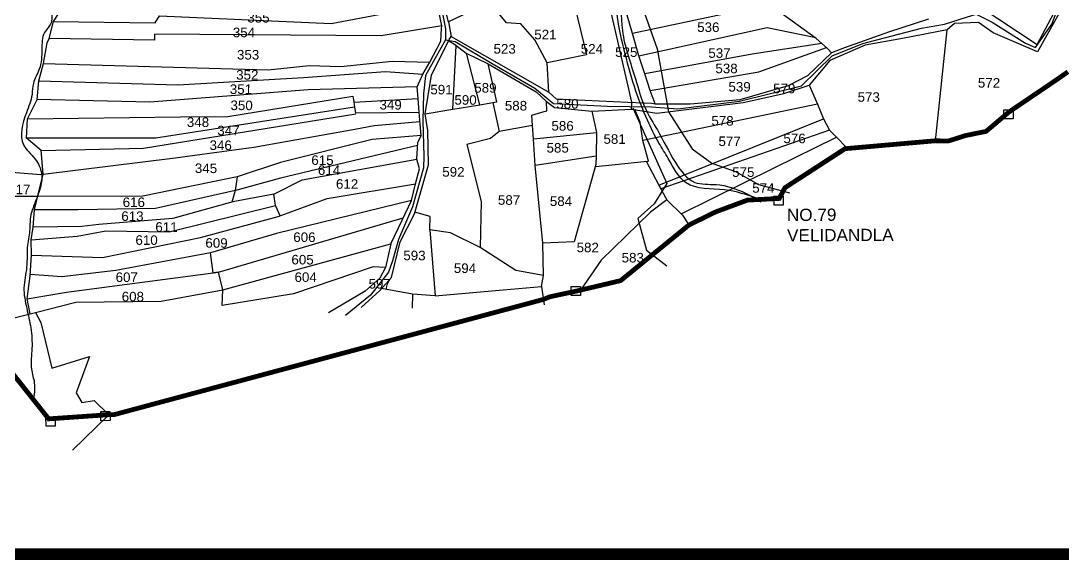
# Model space of a CAD drawing. Header units: inches. Extents: x 177544 to 239871, y 1610424 to 1630335.
# Drawn here: x 180704 to 182886, y 1612119 to 1613248 of the extents above; entities that cross this region are included whole.
import ezdxf
from ezdxf.enums import TextEntityAlignment as Align

# ---------------------------------------------------------------- set-up
doc = ezdxf.new("R2010")
doc.units = ezdxf.units.IN
doc.header["$MEASUREMENT"] = 0
doc.linetypes.add('DASHED2', pattern=[0.375, 0.25, -0.125])
for name, color, linetype in [('PLOT', 7, 'Continuous'), ('PLOT NO', 7, 'Continuous'), ('ROAD', 1, 'Continuous'), ('STREAM', 4, 'Continuous'), ('text2', 7, 'Continuous'), ('VILLAGE BOUNDARY', 5, 'Continuous'), ('VILLAGE BOUNDARY STONES', 1, 'Continuous'), ('VILLAGE BOUNDRY', 5, 'Continuous')]:
    doc.layers.add(name, color=color, linetype=linetype)
doc.styles.get("Standard").update_dxf_attribs({"font": 'arial.ttf'})

msp = doc.modelspace()

# ---------------------------------------------------------------- linework, layer by layer
at = {"color": 5, "const_width": 25}
msp.add_lwpolyline([(177556.1, 1628056.9), (191668.7, 1628056.9), (191668.7, 1612131.9), (177556.1, 1612131.9)], close=True, dxfattribs=at)
at = {"layer": 'PLOT'}
for points in [[(181541.9, 1613008.2), (181439.5, 1612999.5), (181247.7, 1612951.6), (181157, 1612921.4), (180959.8, 1612880.7), (180739.5, 1612880.5), (180690.5, 1612880.4), (180690.6, 1612860), (180657.6, 1612850.4), (180667.2, 1612932.8), (180655.2, 1613081), (180648.4, 1613182.7), (180643.8, 1613283.2), (180665.3, 1613365.1), (180682.1, 1613512.8), (180692.3, 1613596.3), (180697.3, 1613653.7)], [(182031.8, 1613074.3), (182104.8, 1613074.1), (182209.6, 1613083.3), (182311, 1613112.4), (182351, 1613133.7), (182401.1, 1613180.9), (182392.5, 1613190), (182380.3, 1613200.3), (182368.7, 1613210.6), (182285.5, 1613271.2), (182246.1, 1613290.6), (182186.5, 1613328), (182170.9, 1613340.9), (182165.2, 1613364.6), (182129.1, 1613381.7), (182122.7, 1613386.4), (182118.2, 1613410.1), (182101.1, 1613498.2), (182095.2, 1613524.1), (182092.9, 1613538.6), (182087.9, 1613570), (182085.4, 1613585.8), (182166.8, 1613591.6), (182213.9, 1613627.4)], [(181740.5, 1613607.4), (181747.6, 1613591.1), (181752.7, 1613579.3), (181771.8, 1613556.8), (181789.9, 1613552.9), (181836.2, 1613424.1), (181850, 1613377.9), (181856.4, 1613356.3), (181857.4, 1613303.8), (181888, 1613176.5), (181805.7, 1613159.7), (181779.7, 1613208), (181750.9, 1613241.6), (181720.5, 1613243.8), (181701.1, 1613267.6), (181678.8, 1613279.2), (181678.8, 1613279.2), (181641.5, 1613266.1), (181599.5, 1613246), (181567.3, 1613371.8), (181570.2, 1613374.9)], [(181809, 1613098.4), (181824.9, 1613084.5), (181974.5, 1613077.8), (182024.6, 1613075.5), (182031.8, 1613074.3), (182021, 1613102.4), (182009.8, 1613136.6), (181997.9, 1613174.5), (181984.1, 1613221.6), (181972.9, 1613259.8), (181963.3, 1613292.7), (181955.6, 1613351.3), (181928.9, 1613411.3), (181919.1, 1613433.5), (181910.7, 1613452.5), (181899.6, 1613481.8), (181895.5, 1613504.8), (181885.6, 1613563.5), (181878.4, 1613606.6), (181793.9, 1613555.6)], [(181982.5, 1613063.2), (181983.2, 1613077.4), (181937.8, 1613274.8), (181938.9, 1613313), (181921.1, 1613371.2), (181906.6, 1613418.7), (181891.7, 1613452), (181857.4, 1613593.9)], [(182537.9, 1613416.4), (182646.9, 1613329.4), (182707.4, 1613279.8), (182831.2, 1613198.6), (182866.1, 1613263.9)], [(180723.6, 1612634.8), (180717.5, 1612666.2), (180723.7, 1612714.4), (180726.8, 1612757.2), (180725.8, 1612789.7), (180730.5, 1612816.4), (180733.1, 1612852.4), (180740.4, 1612884.4), (180751.2, 1612927.2), (180747.2, 1612976.4), (180716.2, 1613002.5), (180718.5, 1613043), (180738.3, 1613083.4), (180742.3, 1613122.4), (180752.1, 1613158.6), (180759.8, 1613201.7), (180763.5, 1613210.6), (180772.5, 1613246.4), (180823.9, 1613325.5)], [(180659.1, 1612618.4), (180735.1, 1612637.7), (180819.6, 1612659.3), (180997.8, 1612661.1), (181127, 1612685.2), (181478.6, 1612781.4), (181502.1, 1612830.7), (181521.9, 1612872.2), (181530.5, 1612906.7), (181538.3, 1612937.9), (181532.7, 1612958.7), (181535.1, 1612993.1), (181541.9, 1613008.2), (181540, 1613031.3), (181537.9, 1613056.7), (181535.6, 1613085), (181533.5, 1613109.7), (181545.4, 1613136.3), (181560.5, 1613161.3), (181583, 1613205.1), (181584.8, 1613232), (181585.1, 1613237.2), (181575.3, 1613284)], [(180772.5, 1613246.4), (180985.8, 1613243.9), (180994.5, 1613258.1), (181353.9, 1613242.5), (181575.3, 1613284)], [(182250.1, 1613288.6), (182226.3, 1613281.5), (182224.8, 1613272.2), (181984.1, 1613221.6)], [(182877.5, 1613263.6), (182832, 1613182.9), (182738.9, 1613222.5), (182708.1, 1613244.2), (182658.1, 1613242.1), (182643.1, 1613228.9), (182549.5, 1613211.1), (182471.4, 1613197.1), (182397.4, 1613164.6), (182354.2, 1613113), (182371.2, 1613073.6), (182383.8, 1613043), (182396.4, 1613019.4), (182408.1, 1613007.4), (182434.3, 1612980.7)], [(181599.5, 1613246), (181605, 1613215.3), (181809, 1613098.4), (181805.7, 1613159.7)], [(182603.9, 1613251.1), (182519.9, 1613223.8), (182428, 1613191.6), (182401.1, 1613180.9)], [(181585.1, 1613237.2), (181458.7, 1613216.5), (180984.1, 1613220.2), (180984, 1613207.2), (180763.5, 1613210.6)], [(181997.9, 1613174.5), (182266.3, 1613233.8), (182364.6, 1613213.6)], [(182618.6, 1612996.9), (182643.1, 1613228.9)], [(181416.7, 1612648.2), (181455.5, 1612683.7), (181480.2, 1612711), (181498.2, 1612785.2), (181528, 1612844), (181557.6, 1612946.5), (181556, 1613018.7), (181550.3, 1613052.9), (181563.9, 1613134.3), (181600.9, 1613208.5), (181604.8, 1613215.4)], [(181599.8, 1613206.3), (181611.8, 1613198.8), (181636, 1613179.9), (181682.5, 1613157.7), (181783, 1613099.5), (181804.7, 1613079.3), (181821.2, 1613066.4), (181898.9, 1613059), (181982.5, 1613063.2), (182035.5, 1613054.4), (182215.6, 1613077.3), (182301.3, 1613095.6), (182354.2, 1613113)], [(182380.3, 1613200.3), (182235, 1613178), (182009.8, 1613136.6)], [(181608.7, 1613062.8), (181615.6, 1613195.8)], [(181636, 1613179.9), (181664.5, 1613072.2)], [(182021, 1613102.4), (182248.6, 1613141), (182390.2, 1613191.9)], [(180752.1, 1613158.6), (181222.1, 1613145.3), (181307.7, 1613154.6), (181373.9, 1613152), (181481.4, 1613163.3), (181560.5, 1613161.3)], [(181550.3, 1613052.9), (181608.7, 1613062.8), (181660.5, 1613071.5), (181691.8, 1613076.8), (181700.1, 1613078.2), (181682.5, 1613157.7)], [(180742.3, 1613122.4), (181032.6, 1613114), (181296.1, 1613129.2), (181467.4, 1613142), (181545.4, 1613136.3)], [(181533.5, 1613109.7), (181305.7, 1613103.2), (180974.3, 1613077.7), (180738.3, 1613083.4)], [(180718.5, 1613043), (181038.3, 1613046.7), (181137.6, 1613047.9), (181399.1, 1613090.2), (181401.2, 1613077.4), (181535.6, 1613085)], [(181402.8, 1613067.3), (180986.6, 1613002.2), (180716.2, 1613002.5)], [(181400.2, 1613083.8), (181402.8, 1613067.3), (181404.7, 1613055.4), (181537.9, 1613056.7)], [(181691.8, 1613076.8), (181705.3, 1613016.3), (181687.5, 1613001.3), (181638, 1612989.1), (181667.4, 1612870), (181665.4, 1612773.6), (181603.8, 1612804.5), (181560.2, 1612810.5), (181561.1, 1612838.1), (181529, 1612847.3)], [(181775, 1613028.9), (181773.5, 1613050.3), (181799.2, 1613057.9), (181805.1, 1613059.6), (181804.7, 1613079.3)], [(182371.2, 1613073.6), (182006.2, 1612997.5)], [(180747.2, 1612976.4), (180961.2, 1612981.1), (181405.1, 1613052.9)], [(181898.9, 1613059), (181909.1, 1613014.5), (181908.2, 1612964.5), (181907.9, 1612947.3), (181862.2, 1612785.5), (181796.7, 1612782.4)], [(181907.8, 1612942.7), (182008.9, 1612953.5), (182017.5, 1612954.4), (182006.2, 1612997.5), (182000.1, 1613035.6), (181988.9, 1613062.1)], [(180643.6, 1612930.4), (180667.2, 1612932.8), (180746.4, 1612926.4), (180751.2, 1612927.2), (181027.3, 1612961.3), (181192.2, 1612983.5), (181403, 1613020.9), (181444, 1613029.1), (181539.5, 1613036.9)], [(181798.2, 1612715.2), (181796.7, 1612782.4), (181780.8, 1612945), (181776.9, 1613000.9), (181775, 1613028.9), (181705.3, 1613016.3)], [(182039.5, 1612904.3), (182383.8, 1613043)], [(181776.9, 1613000.9), (181909.1, 1613014.5)], [(182396.4, 1613019.4), (182043.8, 1612896.4)], [(182086.1, 1612844.1), (182281.1, 1612940.3), (182411.2, 1613004.3)], [(181534.7, 1612987.2), (181248, 1612918.7), (181156.6, 1612893.7), (180986.2, 1612855.5), (180824.3, 1612852.7), (180733.1, 1612852.4)], [(181233.6, 1612885.3), (181293.2, 1612914.8), (181532.7, 1612958.7)], [(181908.2, 1612964.5), (181780.8, 1612945)], [(182013.2, 1612954), (182039.5, 1612904.3), (182043.8, 1612896.4), (182053.2, 1612878.5), (182056.1, 1612873.1), (182088.8, 1612841.5), (182102.5, 1612820.7)], [(181157, 1612921.4), (181153.2, 1612892.9), (181145.7, 1612868.3)], [(180726.8, 1612757.2), (180875, 1612752.5), (181080.1, 1612794.7), (181242.9, 1612838.6), (181345.7, 1612876.3), (181530.5, 1612906.7)], [(181246.9, 1612840.1), (181237, 1612861.2), (181233.6, 1612885.3), (181148, 1612868.9), (181022.4, 1612834), (180867.7, 1612821.9), (180832.1, 1612817.7), (180730.5, 1612816.4)], [(181521.9, 1612872.2), (181239.6, 1612802.6), (181101.4, 1612762.5)], [(182056.1, 1612873.1), (182022, 1612847.7), (181919, 1612747.1), (181875.3, 1612684.3)], [(180725.8, 1612789.7), (180822.5, 1612797.5), (180881.9, 1612808.6), (181014.5, 1612806.2), (181237, 1612861.2)], [(180717.5, 1612666.2), (180799.8, 1612680.4), (181106.9, 1612720.3), (181118.1, 1612721.8), (181504.4, 1612835.5)], [(181560.2, 1612810.5), (181571.6, 1612672.2), (181523.9, 1612676.1), (181459.4, 1612688)], [(181478.6, 1612781.4), (181467.7, 1612731.5), (181441.7, 1612733.1), (181274.8, 1612676.5), (181125.4, 1612652.4), (181127, 1612685.2), (181118.1, 1612721.8), (181106.9, 1612720.3), (181101.4, 1612762.5), (180902.9, 1612725.6), (180790.2, 1612712.4), (180723.9, 1612717.3)], [(181794.1, 1612692.1), (181798.2, 1612715.2), (181739.9, 1612725.7), (181665.4, 1612773.6)], [(181467.7, 1612731.5), (181455.9, 1612709.1), (181424.7, 1612682.3), (181347.9, 1612636.8)], [(181523.9, 1612676.1), (181523.5, 1612646.7)], [(181571.6, 1612672.2), (181713.9, 1612684.9), (181794.1, 1612692.1), (181799.2, 1612653.9)], [(180735.4, 1612637.3), (180746, 1612616.5), (180769.1, 1612521.1), (180847.9, 1612545.3), (180819.9, 1612469.2), (180832.2, 1612449.3), (180858, 1612453.6), (180888.7, 1612423.3), (180888.7, 1612423.3)]]:
    msp.add_lwpolyline(points, dxfattribs=at)
at = {"layer": 'ROAD'}
for points in [[(181188.2, 1615018.6), (181321.4, 1614868.8), (181376, 1614784.7), (181446.9, 1614691.9), (181547.2, 1614636.2), (181566.7, 1614605.7), (181586, 1614473.3), (181625.2, 1614382), (181673.6, 1614335.7), (181717.3, 1614205.7), (181792.4, 1614048.1), (181852.6, 1613893.7), (181897.1, 1613767.8), (181937.3, 1613595.6), (181965.5, 1613472.4), (181987.2, 1613327.3), (182036.1, 1613189.1), (182059.9, 1613057.5), (182109.3, 1612979.7), (182150.2, 1612950.3), (182199.9, 1612932.8), (182248.2, 1612905.7), (182312.8, 1612887.6)], [(181566.2, 1613367.6), (181593.1, 1613230.8), (181593.2, 1613208.4), (181551.1, 1613133.4), (181547.2, 1613094.9), (181545.7, 1613038.7), (181548, 1612964.6), (181547.2, 1612940), (181524.3, 1612858.5), (181494.5, 1612790.2), (181481.9, 1612745.4), (181473.4, 1612722.1), (181436.1, 1612673.8), (181383.7, 1612631.4)], [(181593.2, 1613208.4), (181613.5, 1613204.9), (181690.7, 1613158.6), (181780.2, 1613107), (181819.1, 1613074.8), (181931.7, 1613069.4), (182023.8, 1613067.9), (182078.9, 1613063.6), (182208.4, 1613079.6), (182338, 1613111.7), (182401.9, 1613174.5), (182466.4, 1613200.5), (182588.9, 1613232.2), (182637.4, 1613240.8), (182683.2, 1613255.4), (182703.5, 1613262.1), (182737.1, 1613245.1), (182806.5, 1613200.8), (182827.6, 1613191.8), (182862, 1613241), (182883.7, 1613297.8), (182913.3, 1613296.6)], [(181985.1, 1613065.6), (182056.4, 1612907.6), (182029.9, 1612865.2), (181995.3, 1612833.9), (182013.5, 1612768.2), (182055.9, 1612735.1)]]:
    msp.add_lwpolyline(points, dxfattribs=at)
at = {"layer": 'STREAM'}
for points in [[(177911.3, 1615701.7), (177943.3, 1615661.3), (177959.9, 1615638), (177977.4, 1615619.3), (178001.6, 1615582.9), (178012.2, 1615556.4), (178021.6, 1615547.9), (178033.5, 1615525), (178046.1, 1615511.6), (178080.6, 1615487.6), (178110.7, 1615471.1), (178158.8, 1615479.2), (178186.1, 1615492.1), (178226.4, 1615487), (178264.5, 1615482.4), (178294.8, 1615483.3), (178322.4, 1615503.9), (178355.2, 1615508.9), (178386, 1615504.1), (178402.3, 1615502.7), (178429.7, 1615501.9), (178450.3, 1615511.8), (178465.3, 1615511.2), (178480.8, 1615517.5), (178507.5, 1615514.6), (178525.3, 1615505.6), (178567.1, 1615493.7), (178600.2, 1615491.3), (178629.5, 1615486.5), (178654.5, 1615481.6), (178671, 1615478.4), (178686.5, 1615473.9), (178703, 1615472.4), (178717, 1615468.6), (178735.6, 1615467.4), (178766.8, 1615467.2), (178815.9, 1615488.8), (178846.8, 1615505.3), (178877.5, 1615527.5), (178891.5, 1615539.4), (178918.6, 1615559.2), (178937.8, 1615565.1), (178958.2, 1615590.1), (178966.1, 1615608.9), (178984.9, 1615625.2), (179003.3, 1615638.5), (179040.4, 1615648.3), (179083.8, 1615674.9), (179117.6, 1615694), (179135.9, 1615712.5), (179153.4, 1615748.5), (179160.8, 1615792), (179160.2, 1615806.9), (179151.8, 1615838.7), (179132.8, 1615862.2), (179128.6, 1615882.7), (179120.4, 1615893.4), (179117.9, 1615930.3), (179122.6, 1615961.5), (179129.9, 1615993.6), (179148.6, 1616009.5), (179162.5, 1616024), (179192.7, 1616041.8), (179213.7, 1616052.5), (179235.1, 1616066.8), (179282.3, 1616096.5), (179312.7, 1616114.6), (179334.9, 1616126.8), (179361.6, 1616135.3), (179387.3, 1616153), (179397.7, 1616160.4), (179405.8, 1616163.9), (179415, 1616171.3), (179434.2, 1616191.2), (179457.8, 1616202.7), (179484.4, 1616216.9), (179510.3, 1616221.7), (179530.7, 1616228.2), (179546.2, 1616227.3), (179577.6, 1616238.7), (179585.2, 1616250), (179584.9, 1616269.8), (179588.1, 1616294.3), (179625.2, 1616330), (179664, 1616358.5), (179694.1, 1616380), (179702, 1616387.3), (179728.9, 1616406.6), (179751.5, 1616411.1), (179763.6, 1616437.3), (179790.7, 1616446.5), (179829.3, 1616450.8), (179857.7, 1616455.1), (179881.1, 1616460.9), (179914.2, 1616475.2), (179945, 1616499), (179981.6, 1616519.9), (180007, 1616530.4), (180045.4, 1616549), (180057.9, 1616552.7), (180055.1, 1616580.5), (180055.2, 1616605.5), (180050.2, 1616638.7), (180047, 1616655.8), (180050.6, 1616661.7), (180073.7, 1616669.2), (180107.4, 1616673.8), (180144.8, 1616663.6), (180164.1, 1616656.2), (180191.8, 1616644.3), (180213.2, 1616635.9), (180231.7, 1616632.4), (180241.9, 1616615.9), (180248.1, 1616589.9), (180264.4, 1616561), (180271.1, 1616553.4), (180279.7, 1616533.2), (180305.6, 1616506.5), (180333.1, 1616489.1), (180341.3, 1616464.4), (180345.2, 1616432.5), (180348.9, 1616412), (180341.5, 1616389.4), (180330.9, 1616361.8), (180319.4, 1616332.4), (180309.2, 1616309), (180300.4, 1616280.9), (180282.4, 1616244.5), (180266.2, 1616219.1), (180244.8, 1616166.9), (180245.8, 1616145.7), (180238.4, 1616125.6), (180235.7, 1616076.9), (180234.7, 1616042.7), (180231.2, 1615999.5), (180230.2, 1615959.5), (180232, 1615933.3), (180231.3, 1615908.3), (180240.3, 1615870.8), (180247.9, 1615844.6), (180262.7, 1615818.7), (180273.2, 1615799.1), (180274.6, 1615775.8), (180252.9, 1615713.6), (180249.3, 1615678.2), (180264.2, 1615641.3), (180266.8, 1615612.6), (180267, 1615581.7), (180269.3, 1615551.3), (180275.2, 1615533.9), (180279.9, 1615509.7), (180281.3, 1615487.2), (180288.8, 1615472.9), (180310.8, 1615464.5), (180342.5, 1615453.5), (180362.7, 1615448.5), (180382.7, 1615435.6), (180414.6, 1615419.8), (180427.4, 1615395.2), (180438.4, 1615373.3), (180449.2, 1615354.4), (180464.6, 1615322.1), (180480.7, 1615296.3), (180492.3, 1615273.4), (180506.8, 1615253), (180520.8, 1615228.9), (180531.1, 1615216.3), (180542, 1615202.4), (180563.5, 1615187), (180587.2, 1615169.7), (180616.8, 1615141.6), (180627.3, 1615128.6), (180634.5, 1615105.9), (180667.5, 1615087.6), (180689.2, 1615069.6), (180727.8, 1615035.5), (180743.1, 1615015.1), (180763.1, 1614998.9), (180784.7, 1614987.8), (180802.8, 1614970.4), (180824.1, 1614937.1), (180854.6, 1614903.9), (180873.5, 1614874), (180899.7, 1614859.3), (180924.6, 1614847.7), (180968.8, 1614803.5), (181008.8, 1614739.9), (181022.8, 1614705), (181039.2, 1614619.5), (181040.8, 1614557.8), (181051.3, 1614481.7), (181060, 1614409.5), (181058.2, 1614369.1), (181063.4, 1614328.4), (181084.7, 1614264.2), (181085.1, 1614190.4), (181086.3, 1614132.4), (181097.4, 1614096.6), (181081.4, 1614046.9), (181030.5, 1613971.1), (181017.1, 1613902.1), (181025, 1613845.6), (181021.7, 1613763), (181026.2, 1613709.4), (181023.9, 1613673.9), (180992.9, 1613613.6), (180969.5, 1613557.2), (180924.3, 1613489), (180874.8, 1613455.3), (180841.6, 1613410.1), (180834.3, 1613373.3), (180820.6, 1613359.9), (180814.5, 1613338.1), (180792.1, 1613309.2), (180781.4, 1613281.6), (180770.2, 1613266.1), (180768.6, 1613247.1), (180753.8, 1613223.2), (180748.5, 1613188.2), (180742.9, 1613146.8), (180730.6, 1613116.7), (180727.8, 1613094), (180715.9, 1613055.1), (180709.6, 1612988.7), (180734.4, 1612958.4), (180747.6, 1612929), (180735.4, 1612871), (180723.9, 1612832.5), (180723.2, 1612812.5), (180718.4, 1612778.7), (180716.5, 1612732.1), (180710.9, 1612689.5), (180716.6, 1612646.6), (180725.2, 1612604.9), (180727.6, 1612562.6), (180726.6, 1612518.8), (180732.6, 1612490.4), (180730.3, 1612452.5)], [(182246.5, 1612875.9), (182176.9, 1612894.1), (182096.6, 1612908.7), (182059.1, 1612959.8), (182039.6, 1612992.2), (182015.5, 1613040.2), (181991.6, 1613100.7), (181969, 1613178.7), (181951.9, 1613261.4), (181944.9, 1613310.1), (181913.5, 1613407.2), (181885.8, 1613485.4), (181870, 1613563.4), (181859.9, 1613616), (181848.8, 1613637.9), (181815.5, 1613721.7), (181795.7, 1613753.3), (181778.7, 1613776.3), (181748.1, 1613828.7), (181682.1, 1613860), (181621, 1613894), (181563.8, 1613939.9), (181546.2, 1614017), (181542.8, 1614077.4), (181558.2, 1614120.4), (181549, 1614162), (181526.3, 1614215.8), (181512.3, 1614247.7), (181487.7, 1614287.6), (181470.1, 1614324.9), (181449.2, 1614359.8), (181411.1, 1614353.7), (181367, 1614371.3), (181309.4, 1614404.3), (181239.2, 1614378.1), (181193.6, 1614362.5), (181118.4, 1614358.4), (181079.5, 1614355.7), (181066.8, 1614357.8)], [(181560, 1614180.7), (181561.1, 1614151.2), (181567.1, 1614111.9), (181548.6, 1614061.3), (181555.2, 1614011.5), (181567.5, 1613963.8), (181588.7, 1613933), (181613, 1613907.7), (181692.9, 1613869.3), (181727.5, 1613855.4), (181760.4, 1613820.8), (181781.2, 1613777.5), (181807.7, 1613755.8), (181827.7, 1613716.4), (181845.9, 1613664.2), (181872.2, 1613603.1), (181883, 1613522.9), (181905.3, 1613456), (181919.4, 1613412.1), (181933.6, 1613360.8), (181952.2, 1613316.6), (181963.1, 1613227.4), (181990.5, 1613126.5), (182011.4, 1613064.1), (182036.3, 1613019.5), (182074.3, 1612951.2), (182114.8, 1612909.9), (182159.1, 1612905.2), (182221, 1612887.2), (182253.8, 1612869)]]:
    msp.add_spline(points, degree=3, dxfattribs=at)
at = {"layer": 'VILLAGE BOUNDARY'}
msp.add_lwpolyline([(180887.6, 1612422.9), (180812.8, 1612349.4)], dxfattribs=at)
at = {"layer": 'VILLAGE BOUNDARY STONES'}
for points in [[(182761.3, 1613061.5), (182780.7, 1613061.6), (182780.8, 1613042.7), (182761.4, 1613042.6)], [(182280.4, 1612880.9), (182299.8, 1612881), (182299.9, 1612862.1), (182280.5, 1612862)], [(181856.1, 1612691.9), (181875.5, 1612692), (181875.6, 1612673.1), (181856.3, 1612673)], [(180757, 1612418.7), (180776.3, 1612418.8), (180776.4, 1612399.9), (180757.1, 1612399.8)], [(180871.6, 1612430.1), (180890.9, 1612430.2), (180891, 1612411.3), (180871.7, 1612411.1)]]:
    msp.add_lwpolyline(points, close=True, dxfattribs=at)
at = {"layer": 'VILLAGE BOUNDRY', "color": 5, "linetype": 'DASHED2', "ltscale": 50}
msp.add_lwpolyline([(182895.5, 1613141.2, 10, 10, 0), (182873.8, 1613126, 10, 10, 0), (182772, 1613057, 10, 10, 0), (182724.2, 1613016.5, 10, 10, 0), (182681.6, 1613007.9, 10, 10, 0), (182644.6, 1612996.2, 10, 10, 0), (182618.6, 1612996.9, 10, 10, 0), (182429.2, 1612980.3, 10, 10, 0), (182303.3, 1612898.6, 10, 10, 0), (182291.4, 1612876.2, 10, 10, 0), (182224.9, 1612872.7, 10, 10, 0), (182159, 1612848.3, 10, 10, 0), (182102.5, 1612820.7, 10, 10, 0), (181959.4, 1612704.2, 10, 10, 0), (181868.5, 1612682.7, 10, 10, 0), (181812.1, 1612670.6, 10, 10, 0), (181797.4, 1612664.8, 10, 10, 0), (180900.3, 1612424, 10, 10, 0), (180887, 1612423.6, 10, 10, 0), (180762.6, 1612415, 10, 10, 0), (180674.7, 1612525.7, 10, 10, 0), (180341.4, 1612633.3, 10, 10, 0), (179793.6, 1612846.8, 10, 10, 0), (179428, 1612983.3, 10, 10, 0)], format="xyseb", dxfattribs=at)

# ---------------------------------------------------------------- texts
at = {"layer": 'PLOT NO'}
for s, p in [('355', (181201.7, 1613254.3)), ('536', (182143, 1613234.5)), ('354', (181171.3, 1613223.6)), ('521', (181802.1, 1613219.1)), ('523', (181716.8, 1613189.2)), ('524', (181899.3, 1613189.3)), ('353', (181180, 1613176.9)), ('525', (181971.3, 1613182.4)), ('537', (182166.3, 1613180.4)), ('538', (182181.1, 1613148.2)), ('352', (181178.3, 1613134.7)), ('351', (181164.9, 1613104.8)), ('591', (181584.6, 1613103.9)), ('589', (181676.5, 1613107.6)), ('539', (182208.4, 1613109.8)), ('579', (182301.9, 1613106.2)), ('572', (182730.4, 1613118.1)), ('590', (181635, 1613082.3)), ('573', (182478.7, 1613088.4)), ('350', (181166.4, 1613071)), ('349', (181478.2, 1613072.2)), ('588', (181740.5, 1613070.3)), ('580', (181848.2, 1613074.1)), ('348', (181075.1, 1613035.7)), ('578', (182172.7, 1613038.6)), ('347', (181138.8, 1613018.4)), ('586', (181838, 1613028.1)), ('581', (181946.9, 1613000.5)), ('577', (182187.6, 1612995.8)), ('576', (182323.4, 1613001.8)), ('346', (181122.6, 1612987.5)), ('585', (181827.8, 1612982.1)), ('615', (181335.6, 1612956.3)), ('345', (181091.9, 1612939.3)), ('614', (181349.3, 1612935.4)), ('592', (181609.6, 1612931.7)), ('575', (182216.2, 1612931.2)), ('612', (181387.1, 1612906.4)), ('617', (180701.2, 1612895.1)), ('574', (182258.2, 1612898.1)), ('616', (180940.8, 1612868.3)), ('587', (181726, 1612872.9)), ('584', (181834.7, 1612870.4)), ('613', (180937.9, 1612839)), ('611', (181009.1, 1612816.4)), ('606', (181297.8, 1612795.1)), ('610', (180967.5, 1612789.1)), ('609', (181113.9, 1612783.1)), ('582', (181890.7, 1612773.6)), ('593', (181528.1, 1612756.8)), ('583', (181984.9, 1612752.2)), ('605', (181293.9, 1612748.1)), ('594', (181633.8, 1612730.3)), ('607', (180926, 1612711.4)), ('604', (181300.4, 1612711.5)), ('597', (181455.3, 1612697.6)), ('608', (180938.8, 1612670.8))]:
    msp.add_text(s, height=20, rotation=359.7684, dxfattribs=at).set_placement(p, align=Align.MIDDLE_CENTER)
at = {"layer": 'text2', "insert": (182307.4, 1612854.5), "char_height": 25.651, "width": 223.108, "attachment_point": 1, "rotation": 0.3357}
msp.add_mtext('NO.79 VELIDANDLA', dxfattribs=at)

doc.saveas('drawing.dxf')
